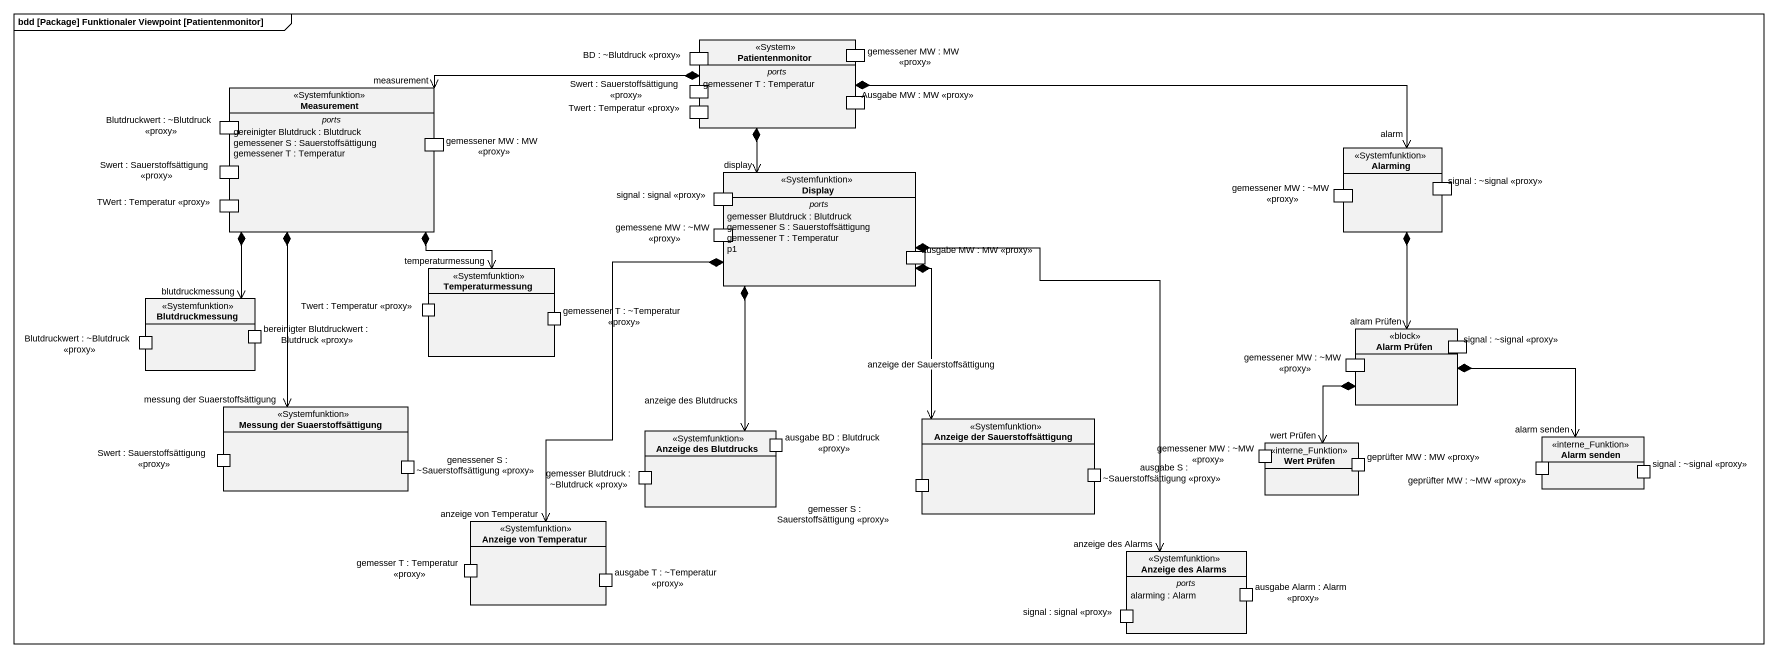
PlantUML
@startuml
mainframe bdd [Package] Funktionaler Viewpoint [Patientenmonitor]
allowmixing
hide circle
hide empty members
class Patientenmonitor <<System>> {
  -- ports --
  gemessener T : Temperatur
  -- ports --
  BD : ~Blutdruck <<proxy>>
  Swert : Sauerstoffsättigung <<proxy>>
  Twert : Temperatur <<proxy>>
  gemessener MW : MW <<proxy>>
  Ausgabe MW : MW <<proxy>>
}
class Measurement <<Systemfunktion>> {
  -- ports --
  gereinigter Blutdruck : Blutdruck
  gemessener S : Sauerstoffsättigung
  gemessener T : Temperatur
  -- ports --
  Blutdruckwert : ~Blutdruck <<proxy>>
  Swert : Sauerstoffsättigung <<proxy>>
  TWert : Temperatur <<proxy>>
  gemessener MW : MW <<proxy>>
}
rectangle Alarming <<Systemfunktion>> {
  port "gemessener MW : ~MW <<proxy>>" as gemessener_MW_MW_proxy_3
  port "signal : ~signal <<proxy>>" as signal_signal_proxy_2
}
class Display <<Systemfunktion>> {
  -- ports --
  gemesser Blutdruck : Blutdruck
  gemessener S : Sauerstoffsättigung
  gemessener T : Temperatur
  p1
  -- ports --
  ausgabe MW : MW <<proxy>>
  signal : signal <<proxy>>
  gemessene MW : ~MW <<proxy>>
}
rectangle Temperaturmessung <<Systemfunktion>> {
  port "Twert : Temperatur <<proxy>>" as Twert_Temperatur_proxy_2
  port "gemessener T : ~Temperatur <<proxy>>" as gemessener_T_Temperatur
}
rectangle Blutdruckmessung <<Systemfunktion>> {
  port "Blutdruckwert : ~Blutdruck <<proxy>>" as Blutdruckwert_Blutdruck_2
  port "bereinigter Blutdruckwert : Blutdruck <<proxy>>" as bereinigter_Blutdruckwert
}
rectangle "Alarm Prüfen" as Alarm_Prüfen <<block>> {
  port "gemessener MW : ~MW <<proxy>>" as gemessener_MW_MW_proxy_4
  port "signal : ~signal <<proxy>>" as signal_signal_proxy_3
}
rectangle "Messung der Suaerstoffsättigung" as Messung_der <<Systemfunktion>> {
  port "Swert : Sauerstoffsättigung <<proxy>>" as Swert_Sauerstoffsättigung_3
  port "genessener S : ~Sauerstoffsättigung <<proxy>>" as genessener_S
}
rectangle "Anzeige des Blutdrucks" as Anzeige_des_Blutdrucks <<Systemfunktion>> {
  port "ausgabe BD : Blutdruck <<proxy>>" as ausgabe_BD_Blutdruck_proxy
  port "gemesser Blutdruck : ~Blutdruck <<proxy>>" as gemesser_Blutdruck
}
rectangle "Anzeige der Sauerstoffsättigung" as Anzeige_der <<Systemfunktion>> {
  port "gemesser S : Sauerstoffsättigung <<proxy>>" as gemesser_S
  port "ausgabe S : ~Sauerstoffsättigung <<proxy>>" as ausgabe_S
}
rectangle "Alarm senden" as Alarm_senden <<interne_Funktion>> {
  port "geprüfter MW : ~MW <<proxy>>" as geprüfter_MW_MW_proxy_2
  port "signal : ~signal <<proxy>>" as signal_signal_proxy_4
}
rectangle "Wert Prüfen" as Wert_Prüfen <<interne_Funktion>> {
  port "gemessener MW : ~MW <<proxy>>" as gemessener_MW_MW_proxy_5
  port "geprüfter MW : MW <<proxy>>" as geprüfter_MW_MW_proxy
}
rectangle "Anzeige von Temperatur" as Anzeige_von_Temperatur <<Systemfunktion>> {
  port "gemesser T : Temperatur <<proxy>>" as gemesser_T_Temperatur_proxy
  port "ausgabe T : ~Temperatur <<proxy>>" as ausgabe_T_Temperatur_proxy
}
class "Anzeige des Alarms" as Anzeige_des_Alarms <<Systemfunktion>> {
  -- ports --
  alarming : Alarm
  -- ports --
  ausgabe Alarm : Alarm <<proxy>>
  signal : signal <<proxy>>
}
Patientenmonitor *-left-> "measurement" Measurement
Patientenmonitor *-right-> "alarm" Alarming
Patientenmonitor *--> "display" Display
Measurement *--> "temperaturmessung" Temperaturmessung
Measurement *--> "blutdruckmessung" Blutdruckmessung
Measurement *--> "messung der Suaerstoffsättigung" Messung_der
Alarming *--> "alram Prüfen" Alarm_Prüfen
Display *--> "anzeige des Blutdrucks" Anzeige_des_Blutdrucks
Display *--> "anzeige der Sauerstoffsättigung" Anzeige_der
Display *--> "anzeige von Temperatur" Anzeige_von_Temperatur
Display *--> "anzeige des Alarms" Anzeige_des_Alarms
Alarm_Prüfen *-right-> "alarm senden" Alarm_senden
Alarm_Prüfen *--> "wert Prüfen" Wert_Prüfen
@enduml
